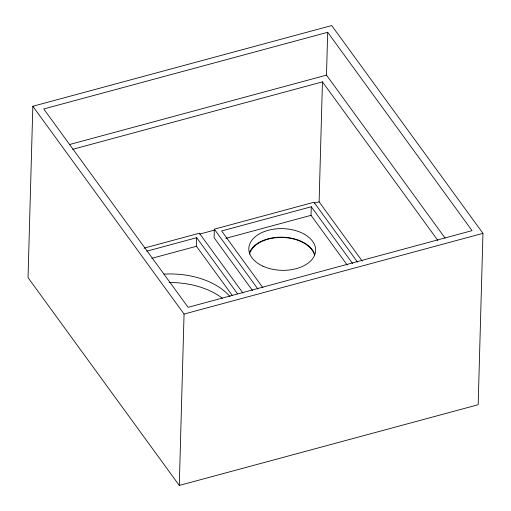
<?xml version="1.0" encoding="UTF-8"?>
<svg xmlns="http://www.w3.org/2000/svg" width="511" height="511" viewBox="0 0 511 511"><rect width="100%" height="100%" fill="white"/><g stroke="black" fill="none" stroke-linecap="round" stroke-linejoin="round"><path stroke-width="0.77" d="M32.832 106.269L28.041 277.652L179.278 485.45L478.168 404.731L482.959 233.348L331.722 25.55L32.832 106.269L184.062 314.067L179.278 485.45M232.154 295.313L196.46 246.27L196.697 237.698L146.727 251.195M357.553 262.156L313.965 202.267L214.333 229.171L214.096 237.743L252.53 290.548M347.193 265.005L311.033 215.329L311.276 206.757L221.608 230.972L262.929 287.75M362.273 261.166L319.107 201.845L322.454 81.875L72.722 149.321M445.075 238.069L326.491 75.136L327.685 32.289L43.742 108.971L188.099 307.322L472.049 230.64L327.685 32.289M69.477 144.543L326.491 75.136M144.051 248.154L199.386 233.208L243.006 293.135M199.635 234.108L214.275 230.154M314.482 203.097L319.107 201.845M151.869 258.31L196.46 246.27M225.964 238.305L311.033 215.329M184.062 314.067L482.959 233.348M322.454 81.875L437.889 240.483M311.276 206.757L352.596 263.535M214.333 229.171L257.921 289.066M196.697 237.698L237.558 293.844M249.413 252.868A33.426 20.855 1.6 0 1 282.359 237.193A33.426 20.855 1.6 0 1 314.744 254.421M169.135 282.526A65.817 41.059 1.6 0 1 222.387 298.239M163.89 274.139A65.817 41.059 1.6 0 1 229.982 296.61M249.515 254.069A32.953 20.561 1.6 0 1 281.963 237.481A32.953 20.561 1.6 0 1 314.476 255.136M262.929 266.174A33.426 20.855 1.6 0 0 315.517 251.968A33.426 20.855 1.6 0 0 268.275 230.289A33.426 20.855 1.6 0 0 262.929 266.174"/></g></svg>
